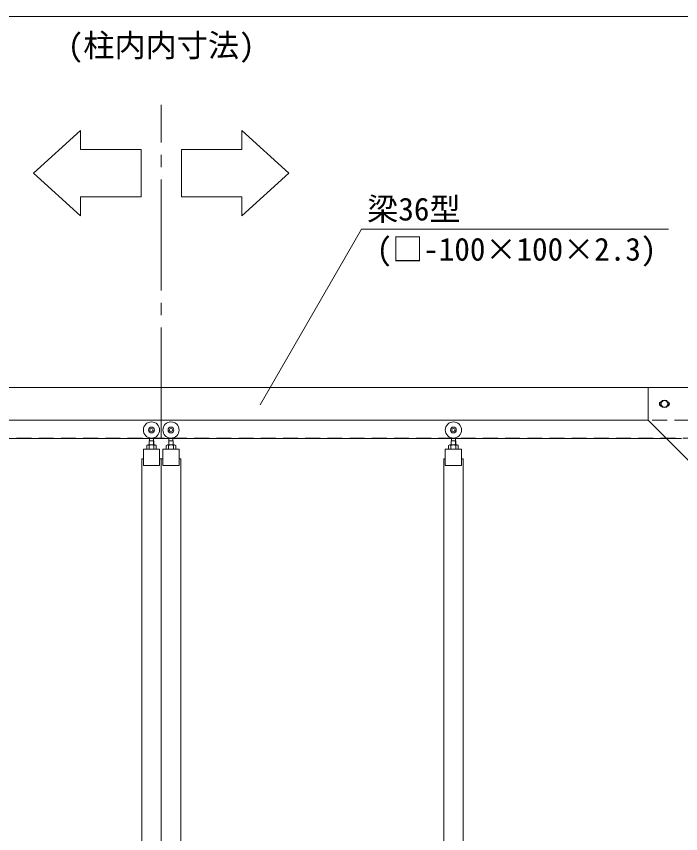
# Model space of a CAD drawing. Units: millimetres, scale not verified. Extents: x -82240 to -62115, y -14438 to 14438.
# Drawn here: x -75986 to -73940, y 6852 to 9368 of the extents above; entities that cross this region are included whole.
import ezdxf
from ezdxf.enums import TextEntityAlignment as Align

# ---------------------------------------------------------------- set-up
doc = ezdxf.new("R2010")
doc.units = ezdxf.units.MM
doc.header["$LTSCALE"] = 38
doc.linetypes.add('CHAIN2', pattern=[12, 9, -1, 1, -1])
doc.linetypes.add('DASHED1', pattern=[1.8, 1.2, -0.6])
for name, color, linetype, lineweight in [('0-6_ﾎﾞﾙﾄ類', 2, 'Continuous', 18), ('0-B_寸法', 3, 'Continuous', 18), ('0-F_中央走行棒', 7, 'Continuous', 18), ('1-0_中央走行棒右', 7, 'Continuous', 18), ('1-1_中央走行棒左', 7, 'Continuous', 18), ('1-2_通芯', 1, 'CHAIN2', 18), ('1-3_吊車', 4, 'DASHED1', 9), ('1-6_標準柱', 7, 'Continuous', 18), ('1-7_文字', 7, 'Continuous', 18), ('1-9_梁36', 7, 'Continuous', 18)]:
    doc.layers.add(name, color=color, linetype=linetype, lineweight=lineweight)
doc.styles.add('ＭＳ ゴシック', font='')
doc.styles.get('ＭＳ ゴシック').set_extended_font_data('MS Gothic')

msp = doc.modelspace()

# ---------------------------------------------------------------- linework, layer by layer
at = {"layer": '0-6_ﾎﾞﾙﾄ類'}
for p, q in [((-75581.22, 8048.07), (-75558.96, 8048.07)), ((-75581.22, 8048.07), (-75577.59, 8048.07)), ((-75577.59, 8046.06), (-75577.59, 8035.05)), ((-75562.59, 8048.07), (-75558.96, 8048.07)), ((-75562.59, 8046.06), (-75562.59, 8035.05)), ((-75521.22, 8048.07), (-75498.96, 8048.07)), ((-75521.22, 8048.07), (-75517.59, 8048.07)), ((-75517.59, 8046.06), (-75517.59, 8035.05)), ((-75502.59, 8048.07), (-75498.96, 8048.07)), ((-75502.59, 8046.06), (-75502.59, 8035.05)), ((-74651.22, 8048.07), (-74628.96, 8048.07)), ((-74651.22, 8048.07), (-74647.59, 8048.07)), ((-74647.59, 8046.06), (-74647.59, 8035.05)), ((-74632.59, 8048.07), (-74628.96, 8048.07)), ((-74632.59, 8046.06), (-74632.59, 8035.05))]:
    msp.add_line(p, q, dxfattribs=at)
msp.add_lwpolyline([(-73984.05, 8184.99), (-73977.99, 8174.49), (-73984.05, 8163.99), (-73996.17, 8163.99), (-74002.23, 8174.49), (-73996.17, 8184.99)], close=True, dxfattribs=at)
for points in [[(-75555.36, 8046.06), (-75555.36, 8035.05), (-75584.85, 8035.05), (-75584.85, 8046.06)], [(-75495.36, 8046.06), (-75495.36, 8035.05), (-75524.85, 8035.05), (-75524.85, 8046.06)], [(-74625.36, 8046.06), (-74625.36, 8035.05), (-74654.85, 8035.05), (-74654.85, 8046.06)]]:
    msp.add_lwpolyline(points, dxfattribs=at)
msp.add_circle((-73990.11, 8174.49), 10.5, dxfattribs=at)
for centre, radius, start, end in [((-73990.11, 8174.49), 11.34, 127.685, 172.315), ((-73990.11, 8174.49), 11.01, 132.659, 167.341), ((-73990.11, 8174.49), 11.34, 67.685, 112.315), ((-73990.11, 8174.49), 11.01, 72.659, 107.341), ((-73990.11, 8174.49), 11.34, 7.685, 52.315), ((-73990.11, 8174.49), 11.01, 12.659, 47.341), ((-73990.11, 8174.49), 11.34, 187.685, 232.315), ((-73990.11, 8174.49), 11.01, 192.659, 227.341), ((-73990.11, 8174.49), 11.34, 247.685, 292.315), ((-73990.11, 8174.49), 11.01, 252.659, 287.341), ((-73990.11, 8174.49), 11.34, 307.685, 352.315), ((-73990.11, 8174.49), 11.01, 312.659, 347.341), ((-75581.22, 8043.78), 4.29, 32.227, 147.773), ((-75570.09, 8033.01), 15.06, 60.137, 119.863), ((-75558.96, 8043.78), 4.29, 32.227, 147.773), ((-75521.22, 8043.78), 4.29, 32.227, 147.773), ((-75510.09, 8033.01), 15.06, 60.137, 119.863), ((-75498.96, 8043.78), 4.29, 32.227, 147.773), ((-74651.22, 8043.78), 4.29, 32.227, 147.773), ((-74640.09, 8033.01), 15.06, 60.137, 119.863), ((-74628.96, 8043.78), 4.29, 32.227, 147.773)]:
    msp.add_arc(centre, radius, start, end, dxfattribs=at)
at = {"layer": '0-B_寸法'}
msp.add_line((-77285.1, 9367.5), (-73795.11, 9367.5), dxfattribs=at)
at = {"layer": '0-F_中央走行棒'}
msp.add_lwpolyline([(-74665.11, 7985.07), (-74615.1, 7985.07), (-74615.1, 8035.05), (-74665.11, 8035.05)], close=True, dxfattribs=at)
for points in [[(-74665.11, 8005.05), (-74670.09, 8005.05), (-74670.09, 6673.05)], [(-74610.09, 6673.05), (-74610.09, 8005.05), (-74615.1, 8005.05)]]:
    msp.add_lwpolyline(points, dxfattribs=at)
at = {"layer": '1-0_中央走行棒右'}
msp.add_lwpolyline([(-75535.11, 7985.07), (-75485.1, 7985.07), (-75485.1, 8035.05), (-75535.11, 8035.05)], close=True, dxfattribs=at)
for points in [[(-75535.11, 8005.05), (-75540.09, 8005.05), (-75540.09, 6585.06)], [(-75480.09, 6673.05), (-75480.09, 8005.05), (-75485.1, 8005.05)]]:
    msp.add_lwpolyline(points, dxfattribs=at)
at = {"layer": '1-1_中央走行棒左'}
msp.add_lwpolyline([(-75595.11, 7985.07), (-75545.1, 7985.07), (-75545.1, 8035.05), (-75595.11, 8035.05)], close=True, dxfattribs=at)
for points in [[(-75595.11, 8005.05), (-75600.09, 8005.05), (-75600.09, 6673.05)], [(-75540.09, 6585.06), (-75540.09, 8005.05), (-75545.1, 8005.05)]]:
    msp.add_lwpolyline(points, dxfattribs=at)
at = {"layer": '1-2_通芯'}
msp.add_line((-75540.09, 8067.51), (-75540.09, 9095.07), dxfattribs=at)
at = {"layer": '1-3_吊車', "color": 7, "linetype": 'Continuous', "lineweight": 18}
for p, q in [((-75576.81, 8048.07), (-75576.81, 8061.09)), ((-75576.36, 8061.09), (-75576.36, 8069.88)), ((-75563.85, 8061.09), (-75563.85, 8069.88)), ((-75563.4, 8048.07), (-75563.4, 8061.09)), ((-75516.81, 8048.07), (-75516.81, 8061.09)), ((-75516.36, 8061.09), (-75516.36, 8069.88)), ((-75503.85, 8061.09), (-75503.85, 8069.88)), ((-75503.4, 8048.07), (-75503.4, 8061.09)), ((-74646.81, 8048.07), (-74646.81, 8061.09)), ((-74646.36, 8061.09), (-74646.36, 8069.88)), ((-74633.85, 8061.09), (-74633.85, 8069.88)), ((-74633.4, 8048.07), (-74633.4, 8061.09)), ((-75578.04, 8048.07), (-75578.04, 8048.1)), ((-75562.17, 8048.07), (-75562.17, 8048.1)), ((-75518.04, 8048.07), (-75518.04, 8048.1)), ((-75502.17, 8048.07), (-75502.17, 8048.1)), ((-74648.04, 8048.07), (-74648.04, 8048.1)), ((-74632.17, 8048.07), (-74632.17, 8048.1))]:
    msp.add_line(p, q, dxfattribs=at)
for points in [[(-75578.04, 8048.1), (-75577.11, 8048.1), (-75577.11, 8061.09), (-75570.09, 8061.09)], [(-75562.17, 8048.1), (-75563.1, 8048.1), (-75563.1, 8061.09), (-75570.09, 8061.09)], [(-75518.04, 8048.1), (-75517.11, 8048.1), (-75517.11, 8061.09), (-75510.09, 8061.09)], [(-75502.17, 8048.1), (-75503.1, 8048.1), (-75503.1, 8061.09), (-75510.09, 8061.09)], [(-74648.04, 8048.1), (-74647.11, 8048.1), (-74647.11, 8061.09), (-74640.09, 8061.09)], [(-74632.17, 8048.1), (-74633.1, 8048.1), (-74633.1, 8061.09), (-74640.09, 8061.09)]]:
    msp.add_lwpolyline(points, dxfattribs=at)
for centre, radius in [((-75570.09, 8094.09), 24.99), ((-75570.09, 8094.09), 9), ((-75510.09, 8094.09), 24.99), ((-75510.09, 8094.09), 9), ((-74640.09, 8094.09), 24.99), ((-74640.09, 8094.09), 9), ((-75570.09, 8094.09), 5.01), ((-75510.09, 8094.09), 5.01), ((-74640.09, 8094.09), 5.01)]:
    msp.add_circle(centre, radius, dxfattribs=at)
at = {"layer": '1-6_標準柱'}
msp.add_lwpolyline([(-74040.09, 8224.5), (-73640.1, 8224.5), (-73640.1, 7824.51), (-73740.09, 7824.51), (-74040.09, 8124.51)], close=True, dxfattribs=at)
for centre, start, end in [((-73998.09, 8174.49), 90.358, 269.642), ((-73982.1, 8174.49), 270.358, 89.642)]:
    msp.add_arc(centre, 7.5, start, end, dxfattribs=at)
at = {"layer": '1-7_文字'}
for p, q in [((-75235.23, 8172), (-74923.17, 8712.51)), ((-74923.17, 8712.51), (-74898.24, 8712.51)), ((-74898.24, 8712.51), (-73977.21, 8712.51))]:
    msp.add_line(p, q, dxfattribs=at)
for points in [[(-75933.27, 8884.95), (-75788.85, 9015.72), (-75788.85, 8957.82), (-75602.22, 8957.82), (-75602.22, 8811.81), (-75788.85, 8811.81), (-75788.85, 8753.91)], [(-75146.94, 8884.95), (-75291.36, 9015.72), (-75291.36, 8957.82), (-75477.99, 8957.82), (-75477.99, 8811.81), (-75291.36, 8811.81), (-75291.36, 8753.91)]]:
    msp.add_lwpolyline(points, close=True, dxfattribs=at)
at = {"layer": '1-9_梁36'}
for p, q in [((-77040.09, 8124.51), (-74040.09, 8124.51)), ((-77097.09, 8067.51), (-73983.09, 8067.51))]:
    msp.add_line(p, q, dxfattribs=at)
at = {"layer": '1-9_梁36', "color": 4, "linetype": 'DASHED1', "lineweight": 9}
for p, q in [((-73640.1, 8124.51), (-74040.09, 8124.51)), ((-77285.1, 8069.1), (-73795.11, 8069.1))]:
    msp.add_line(p, q, dxfattribs=at)
at = {"layer": '1-9_梁36'}
msp.add_lwpolyline([(-73640.1, 8124.51), (-73640.1, 8224.5), (-77440.11, 8224.5), (-77440.11, 8124.51)], dxfattribs=at)
at = {"layer": '1-9_梁36', "color": 4, "linetype": 'DASHED1', "lineweight": 9}
msp.add_lwpolyline([(-73983.09, 8067.51), (-73795.11, 8067.51), (-73795.11, 8124.51)], dxfattribs=at)

# ---------------------------------------------------------------- texts
at = {"layer": '0-B_寸法', "style": 'ＭＳ ゴシック'}
msp.add_text('(柱内内寸法)', height=70.38, dxfattribs=at).set_placement((-75828.09, 9221.91), align=Align.BOTTOM_LEFT)
at = {"layer": '1-7_文字', "style": 'ＭＳ ゴシック'}
for s, p in [('梁36型\u3000\u3000\u3000\u3000\u3000     \u3000\u3000', (-74905.77, 8717.91)), ('(□-100×100×2.3)', (-74876.85, 8594.43))]:
    msp.add_text(s, height=70.38, dxfattribs=at).set_placement(p, align=Align.BOTTOM_LEFT)

doc.saveas('drawing.dxf')
